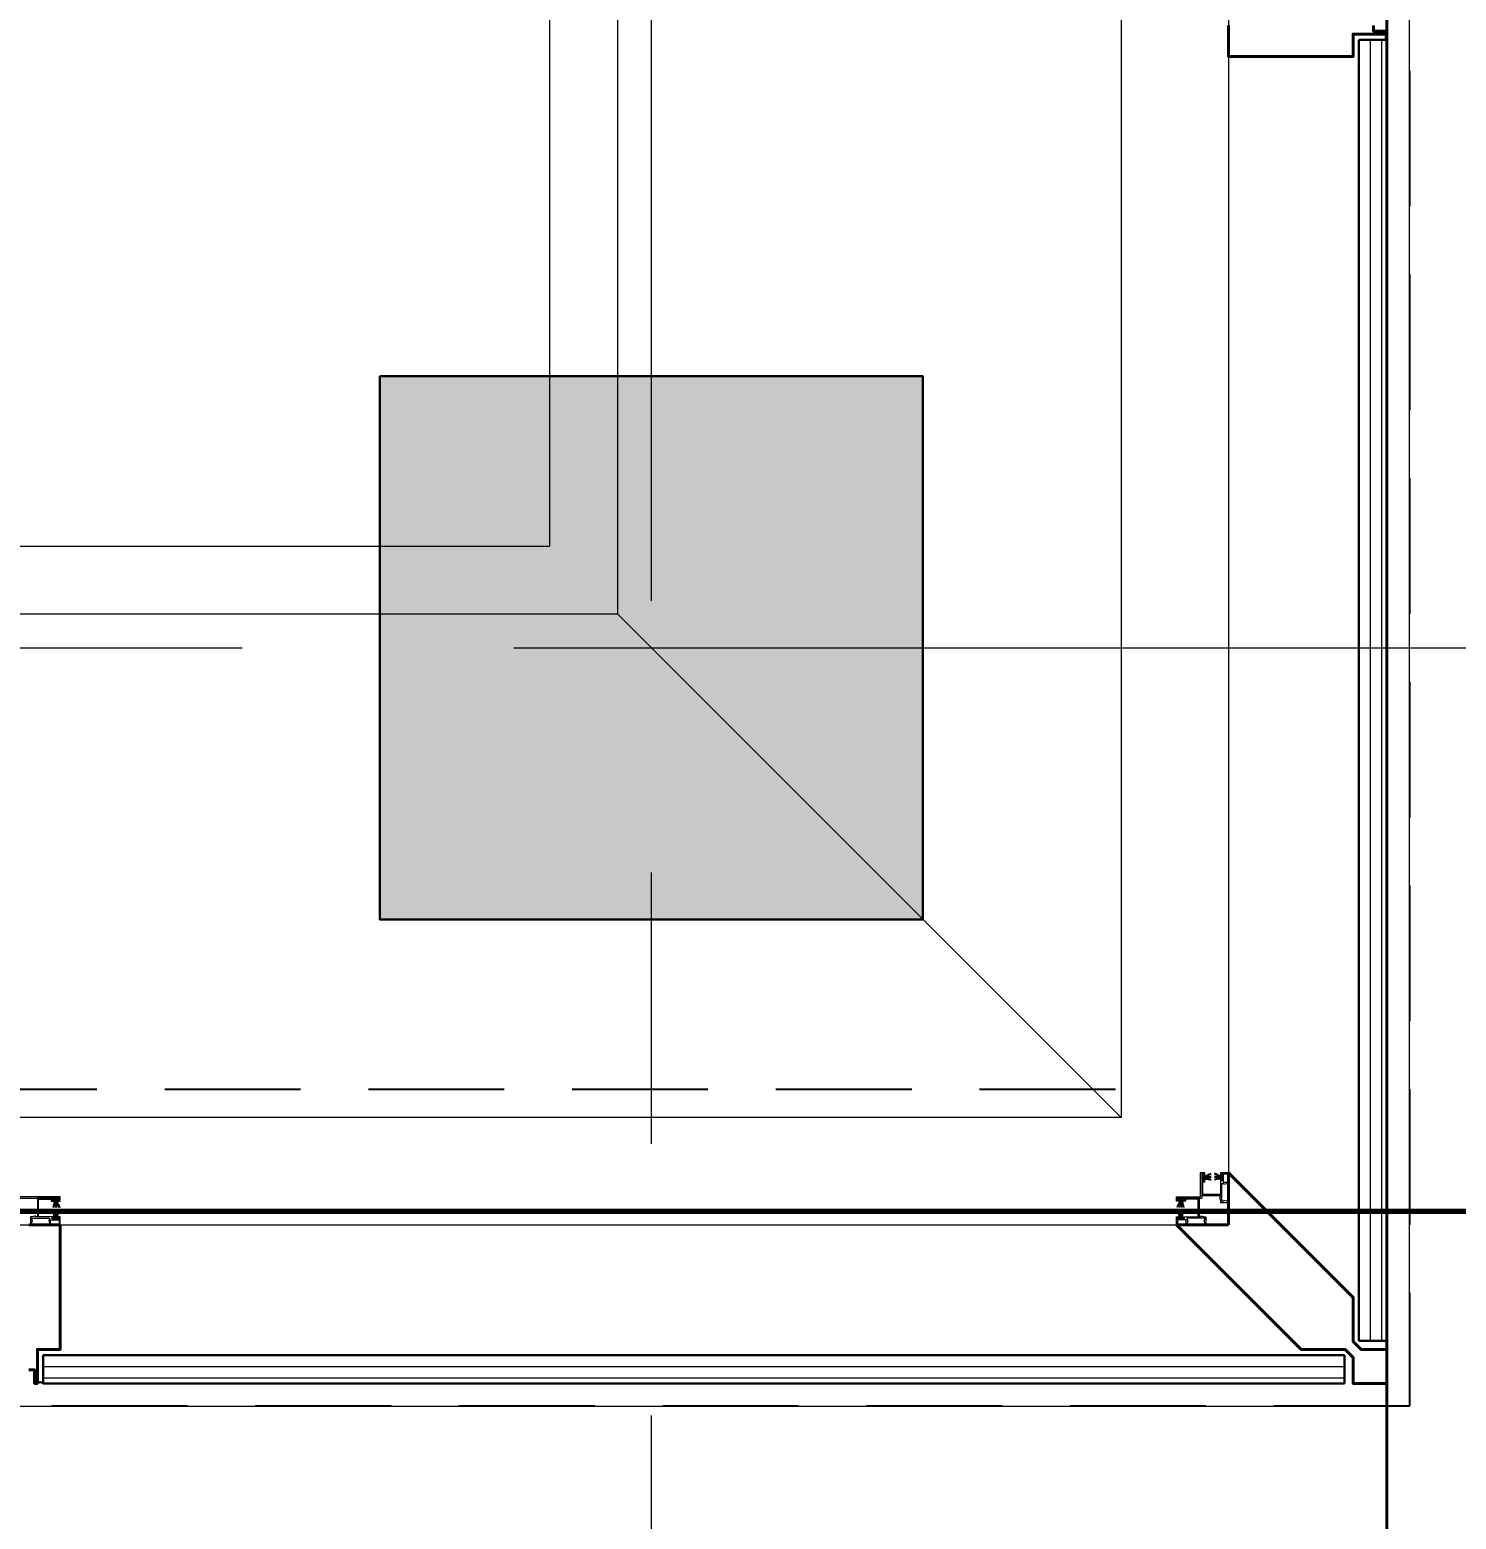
# Model space of a CAD drawing. Header units: inches. Extents: x -26575 to 27, y -11337 to 2257.
# Drawn here: x -21121 to -21058, y -23.9 to 41.9 of the extents above; entities that cross this region are included whole.
import ezdxf
from ezdxf import colors
from ezdxf.entities.mleader import LeaderData, LeaderLine
from ezdxf.math import Vec2, Vec3

# ---------------------------------------------------------------- set-up
doc = ezdxf.new("R2010")
doc.units = ezdxf.units.IN
doc.header["$LTSCALE"] = 48
doc.header["$MEASUREMENT"] = 0
for name, pattern in [('A106$0$CENTER', [2, 1.25, -0.25, 0.25, -0.25]), ('A112$0$CENTER', [2, 1.25, -0.25, 0.25, -0.25]), ('CENTER2', [1.125, 0.75, -0.125, 0.125, -0.125]), ('NB - 12th floor_plan$0$HIDDEN2', [0.1875, 0.125, -0.0625])]:
    doc.linetypes.add(name, pattern=pattern)
for name, color, linetype in [('A106$0$A-ANNO-PATT-1-12', 8, 'Continuous'), ('A106$0$A-CLNG-RAIL', 8, 'Continuous'), ('A106$0$A-FLOR-SLAB', 8, 'Continuous'), ('A106$0$A-GLAZ', 8, 'Continuous'), ('A106$0$A-GLAZ-CRNA', 8, 'Continuous'), ('A106$0$A-GRID-GRD1-12', 8, 'CENTER2'), ('A106$0$A-GRID-GRDP0-12', 8, 'Continuous'), ('A106$0$A-GRID-GRDP0-15', 8, 'Continuous'), ('A106$0$C-PROP', 8, 'Continuous'), ('A112$0$A-ANNO-PATT-1-12', 8, 'Continuous'), ('A112$0$A-CLNG-RAIL', 8, 'Continuous'), ('A112$0$A-COLS-COL1-12', 8, 'Continuous'), ('A112$0$A-FLOR-SLAB', 8, 'Continuous'), ('A112$0$A-GLAZ', 8, 'Continuous'), ('A112$0$A-GLAZ-CRNA', 8, 'Continuous'), ('A112$0$A-GRID-GRD1-12', 8, 'Continuous'), ('A112$0$A-GRID-GRDP0-12', 8, 'Continuous'), ('A112$0$A-GRID-GRDP0-15', 8, 'Continuous'), ('A112$0$C-PROP', 8, 'Continuous'), ('A612$0$A-CLNG-RAIL', 8, 'Continuous'), ('A612$0$A-CLNG-SFFT', 8, 'Continuous'), ('A612$0$A-COLS-COL1-12', 8, 'Continuous'), ('E-Anno-Note', 6, 'Continuous'), ('E-FIRE', 234, 'Continuous'), ('NB - 12th floor_plan$0$STCCOLS1', 1, 'NB - 12th floor_plan$0$HIDDEN2'), ('NB - 12th floor_plan$0$STFIN1', 1, 'NB - 12th floor_plan$0$HIDDEN2'), ('NB - 12th floor_plan$0$STSLABNOTCH', 1, 'NB - 12th floor_plan$0$HIDDEN2'), ('XREF', 7, 'Continuous')]:
    doc.layers.add(name, color=color, linetype=linetype)
doc.layers.add('E-Fire-Covr', color=240, linetype='Continuous', lineweight=70, plot=False)
doc.styles.add('MAMEP ANNO', font='arial.ttf', dxfattribs={"height": 0.078125})

# ---------------------------------------------------------------- blocks, each defined once
blk = doc.blocks.new('*U546')
at = {"layer": 'A106$0$A-CLNG-RAIL', "linetype": 'Continuous', "lineweight": 13}
for p, q in [((-0.65, 0.454), (-0.65, 0.594)), ((-0.65, 0.594), (0.348, 0.594)), ((-0.545, 0.454), (-0.65, 0.454)), ((-0.305, 0.544), (-0.605, 0.544)), ((-0.605, 0.544), (-0.605, 0.494)), ((-0.605, 0.494), (-0.545, 0.494)), ((-0.545, 0.494), (-0.545, 0.454)), ((-0.365, 0.454), (-0.365, 0.494)), ((-0.365, 0.494), (-0.305, 0.494)), ((-0.26, 0.454), (-0.365, 0.454)), ((-0.305, 0.494), (-0.305, 0.544)), ((0.298, 0.544), (-0.26, 0.544)), ((-0.26, 0.544), (-0.26, 0.454)), ((0.298, -0.232), (0.298, 0.544)), ((0.348, 0.594), (0.348, -0.232)), ((-0.65, -0.594), (-0.65, -0.232)), ((-0.65, -0.232), (-0.545, -0.232)), ((-0.605, -0.594), (-0.65, -0.594)), ((-0.545, -0.272), (-0.605, -0.272)), ((-0.605, -0.272), (-0.605, -0.322)), ((-0.605, -0.322), (-0.305, -0.322)), ((-0.231, -0.372), (-0.605, -0.372)), ((-0.605, -0.372), (-0.605, -0.594)), ((-0.545, -0.232), (-0.545, -0.272)), ((-0.365, -0.272), (-0.365, -0.232)), ((-0.365, -0.232), (0.298, -0.232)), ((-0.305, -0.272), (-0.365, -0.272)), ((-0.305, -0.322), (-0.305, -0.272)), ((-0.231, -0.594), (-0.231, -0.372)), ((-0.186, -0.594), (-0.231, -0.594)), ((0.6, -0.292), (-0.186, -0.292)), ((-0.186, -0.292), (-0.186, -0.386)), ((-0.186, -0.386), (-0.151, -0.386)), ((-0.151, -0.386), (-0.186, -0.511)), ((-0.186, -0.511), (-0.186, -0.594)), ((0.348, -0.232), (0.442, -0.232)), ((0.442, -0.232), (0.442, -0.197)), ((0.442, -0.197), (0.567, -0.232)), ((0.6, -0.511), (0.565, -0.386)), ((0.565, -0.386), (0.6, -0.386)), ((0.567, -0.232), (0.65, -0.232)), ((0.6, -0.386), (0.6, -0.292)), ((0.6, -0.594), (0.6, -0.511)), ((0.65, -0.594), (0.6, -0.594)), ((0.65, -0.232), (0.65, -0.594))]:
    blk.add_line(p, q, dxfattribs=at)
at = {"layer": 'A106$0$A-CLNG-RAIL', "lineweight": 13, "flags": 128}
for points in [[(-0.55, 0.511), (-0.362, 0.511)], [(-0.395, 0.499), (-0.383, 0.445), (-0.377, 0.372), (-0.331, 0.181)], [(-0.395, -0.287), (-0.383, -0.232), (-0.377, -0.16), (-0.331, 0.032)], [(-0.55, -0.299), (-0.362, -0.299)]]:
    blk.add_lwpolyline(points, dxfattribs=at)
at = {"layer": 'A106$0$A-CLNG-RAIL', "lineweight": 13}
for points in [[(-0.528, 0.505), (-0.516, 0.457), (-0.534, 0.408), (-0.57, 0.336), (-0.586, 0.312), (-0.641, 0.181)], [(-0.528, -0.293), (-0.516, -0.244), (-0.534, -0.196), (-0.57, -0.123), (-0.586, -0.099), (-0.641, 0.032)], [(-0.498, 0.505), (-0.498, 0.469), (-0.498, 0.414), (-0.528, 0.342), (-0.543, 0.312), (-0.588, 0.181)], [(-0.498, -0.293), (-0.498, -0.257), (-0.498, -0.202), (-0.528, -0.129), (-0.543, -0.099), (-0.588, 0.032)], [(-0.47, 0.511), (-0.468, 0.493), (-0.461, 0.451), (-0.474, 0.36), (-0.491, 0.312), (-0.513, 0.181)], [(-0.47, -0.299), (-0.468, -0.281), (-0.461, -0.238), (-0.474, -0.148), (-0.491, -0.099), (-0.513, 0.032)], [(-0.449, 0.511), (-0.437, 0.402), (-0.449, 0.336), (-0.444, 0.312), (-0.443, 0.181)], [(-0.449, -0.299), (-0.437, -0.19), (-0.449, -0.123), (-0.444, -0.099), (-0.443, 0.032)], [(-0.413, 0.499), (-0.413, 0.445), (-0.413, 0.384), (-0.401, 0.336), (-0.397, 0.312), (-0.373, 0.181)], [(-0.413, -0.287), (-0.413, -0.232), (-0.413, -0.172), (-0.401, -0.123), (-0.397, -0.099), (-0.373, 0.032)]]:
    blk.add_open_spline(points, degree=3, dxfattribs=at)
blk = doc.blocks.new('*U565')
at = {"layer": 'A106$0$A-CLNG-RAIL', "linetype": 'Continuous', "lineweight": 13}
for p, q in [((-0.454, 0.65), (-0.594, 0.65)), ((-0.594, 0.65), (-0.594, -0.348)), ((-0.544, 0.305), (-0.544, 0.605)), ((-0.544, 0.605), (-0.494, 0.605)), ((-0.494, 0.305), (-0.544, 0.305)), ((-0.544, -0.298), (-0.544, 0.26)), ((-0.544, 0.26), (-0.454, 0.26)), ((-0.494, 0.605), (-0.494, 0.545)), ((-0.494, 0.545), (-0.454, 0.545)), ((-0.454, 0.365), (-0.494, 0.365)), ((-0.494, 0.365), (-0.494, 0.305)), ((-0.454, 0.545), (-0.454, 0.65)), ((-0.454, 0.26), (-0.454, 0.365)), ((0.594, 0.65), (0.232, 0.65)), ((0.232, 0.65), (0.232, 0.545)), ((0.232, 0.545), (0.272, 0.545)), ((0.272, 0.365), (0.232, 0.365)), ((0.232, 0.365), (0.232, -0.298)), ((0.272, 0.545), (0.272, 0.605)), ((0.272, 0.605), (0.322, 0.605)), ((0.272, 0.305), (0.272, 0.365)), ((0.322, 0.305), (0.272, 0.305)), ((0.292, -0.6), (0.292, 0.186)), ((0.292, 0.186), (0.386, 0.186)), ((0.322, 0.605), (0.322, 0.305)), ((0.372, 0.231), (0.372, 0.605)), ((0.372, 0.605), (0.594, 0.605)), ((0.594, 0.231), (0.372, 0.231)), ((0.386, 0.186), (0.386, 0.151)), ((0.386, 0.151), (0.511, 0.186)), ((0.511, 0.186), (0.594, 0.186)), ((0.594, 0.605), (0.594, 0.65)), ((0.594, 0.186), (0.594, 0.231)), ((-0.594, -0.348), (0.232, -0.348)), ((0.232, -0.298), (-0.544, -0.298)), ((0.232, -0.442), (0.197, -0.442)), ((0.197, -0.442), (0.232, -0.567)), ((0.232, -0.348), (0.232, -0.442)), ((0.232, -0.567), (0.232, -0.65)), ((0.232, -0.65), (0.594, -0.65)), ((0.386, -0.6), (0.292, -0.6)), ((0.511, -0.6), (0.386, -0.565)), ((0.386, -0.565), (0.386, -0.6)), ((0.594, -0.6), (0.511, -0.6)), ((0.594, -0.65), (0.594, -0.6))]:
    blk.add_line(p, q, dxfattribs=at)
at = {"layer": 'A106$0$A-CLNG-RAIL', "lineweight": 13, "flags": 128}
for points in [[(-0.511, 0.55), (-0.511, 0.362)], [(-0.499, 0.395), (-0.445, 0.383), (-0.372, 0.377), (-0.181, 0.331)], [(0.287, 0.395), (0.232, 0.383), (0.16, 0.377), (-0.032, 0.331)], [(0.299, 0.55), (0.299, 0.362)]]:
    blk.add_lwpolyline(points, dxfattribs=at)
at = {"layer": 'A106$0$A-CLNG-RAIL', "lineweight": 13}
for points in [[(-0.511, 0.47), (-0.493, 0.468), (-0.451, 0.461), (-0.36, 0.474), (-0.312, 0.491), (-0.181, 0.513)], [(-0.511, 0.449), (-0.402, 0.437), (-0.336, 0.449), (-0.312, 0.444), (-0.181, 0.443)], [(-0.505, 0.528), (-0.457, 0.516), (-0.408, 0.534), (-0.336, 0.57), (-0.312, 0.586), (-0.181, 0.641)], [(-0.505, 0.498), (-0.469, 0.498), (-0.414, 0.498), (-0.342, 0.528), (-0.312, 0.543), (-0.181, 0.588)], [(-0.499, 0.413), (-0.445, 0.413), (-0.384, 0.413), (-0.336, 0.401), (-0.312, 0.397), (-0.181, 0.373)], [(0.293, 0.528), (0.244, 0.516), (0.196, 0.534), (0.123, 0.57), (0.099, 0.586), (-0.032, 0.641)], [(0.293, 0.498), (0.257, 0.498), (0.202, 0.498), (0.129, 0.528), (0.099, 0.543), (-0.032, 0.588)], [(0.299, 0.47), (0.281, 0.468), (0.238, 0.461), (0.148, 0.474), (0.099, 0.491), (-0.032, 0.513)], [(0.299, 0.449), (0.19, 0.437), (0.123, 0.449), (0.099, 0.444), (-0.032, 0.443)], [(0.287, 0.413), (0.232, 0.413), (0.172, 0.413), (0.123, 0.401), (0.099, 0.397), (-0.032, 0.373)]]:
    blk.add_open_spline(points, degree=3, dxfattribs=at)
blk = doc.blocks.new('*U545')
at = {"layer": 'A106$0$A-CLNG-RAIL', "linetype": 'Continuous', "lineweight": 13}
for p, q in [((0.65, 0.594), (-0.348, 0.594)), ((-0.348, 0.594), (-0.348, -0.232)), ((-0.298, -0.232), (-0.298, 0.544)), ((-0.298, 0.544), (0.26, 0.544)), ((0.26, 0.544), (0.26, 0.454)), ((0.26, 0.454), (0.365, 0.454)), ((0.305, 0.494), (0.305, 0.544)), ((0.305, 0.544), (0.605, 0.544)), ((0.365, 0.494), (0.305, 0.494)), ((0.365, 0.454), (0.365, 0.494)), ((0.605, 0.494), (0.545, 0.494)), ((0.545, 0.494), (0.545, 0.454)), ((0.545, 0.454), (0.65, 0.454)), ((0.605, 0.544), (0.605, 0.494)), ((0.65, 0.454), (0.65, 0.594)), ((-0.567, -0.232), (-0.65, -0.232)), ((-0.65, -0.232), (-0.65, -0.594)), ((-0.65, -0.594), (-0.6, -0.594)), ((-0.6, -0.386), (-0.6, -0.292)), ((-0.6, -0.292), (0.186, -0.292)), ((-0.6, -0.511), (-0.565, -0.386)), ((-0.565, -0.386), (-0.6, -0.386)), ((-0.6, -0.594), (-0.6, -0.511)), ((-0.442, -0.197), (-0.567, -0.232)), ((-0.442, -0.232), (-0.442, -0.197)), ((-0.348, -0.232), (-0.442, -0.232)), ((0.365, -0.232), (-0.298, -0.232)), ((0.186, -0.386), (0.151, -0.386)), ((0.151, -0.386), (0.186, -0.511)), ((0.186, -0.292), (0.186, -0.386)), ((0.186, -0.511), (0.186, -0.594)), ((0.186, -0.594), (0.231, -0.594)), ((0.231, -0.594), (0.231, -0.372)), ((0.231, -0.372), (0.605, -0.372)), ((0.305, -0.322), (0.305, -0.272)), ((0.305, -0.272), (0.365, -0.272)), ((0.605, -0.322), (0.305, -0.322)), ((0.365, -0.272), (0.365, -0.232)), ((0.65, -0.232), (0.545, -0.232)), ((0.545, -0.232), (0.545, -0.272)), ((0.545, -0.272), (0.605, -0.272)), ((0.605, -0.272), (0.605, -0.322)), ((0.605, -0.372), (0.605, -0.594)), ((0.605, -0.594), (0.65, -0.594)), ((0.65, -0.594), (0.65, -0.232))]:
    blk.add_line(p, q, dxfattribs=at)
at = {"layer": 'A106$0$A-CLNG-RAIL', "lineweight": 13, "flags": 128}
for points in [[(0.395, 0.499), (0.383, 0.445), (0.377, 0.372), (0.331, 0.181)], [(0.395, -0.287), (0.383, -0.232), (0.377, -0.16), (0.331, 0.032)], [(0.55, 0.511), (0.362, 0.511)], [(0.55, -0.299), (0.362, -0.299)]]:
    blk.add_lwpolyline(points, dxfattribs=at)
at = {"layer": 'A106$0$A-CLNG-RAIL', "lineweight": 13}
for points in [[(0.413, 0.499), (0.413, 0.445), (0.413, 0.384), (0.401, 0.336), (0.397, 0.312), (0.373, 0.181)], [(0.413, -0.287), (0.413, -0.232), (0.413, -0.172), (0.401, -0.123), (0.397, -0.099), (0.373, 0.032)], [(0.449, 0.511), (0.437, 0.402), (0.449, 0.336), (0.444, 0.312), (0.443, 0.181)], [(0.449, -0.299), (0.437, -0.19), (0.449, -0.123), (0.444, -0.099), (0.443, 0.032)], [(0.47, 0.511), (0.468, 0.493), (0.461, 0.451), (0.474, 0.36), (0.491, 0.312), (0.513, 0.181)], [(0.47, -0.299), (0.468, -0.281), (0.461, -0.238), (0.474, -0.148), (0.491, -0.099), (0.513, 0.032)], [(0.498, 0.505), (0.498, 0.469), (0.498, 0.414), (0.528, 0.342), (0.543, 0.312), (0.588, 0.181)], [(0.498, -0.293), (0.498, -0.257), (0.498, -0.202), (0.528, -0.129), (0.543, -0.099), (0.588, 0.032)], [(0.528, 0.505), (0.516, 0.457), (0.534, 0.408), (0.57, 0.336), (0.586, 0.312), (0.641, 0.181)], [(0.528, -0.293), (0.516, -0.244), (0.534, -0.196), (0.57, -0.123), (0.586, -0.099), (0.641, 0.032)]]:
    blk.add_open_spline(points, degree=3, dxfattribs=at)
blk = doc.blocks.new('A106$0$CW20FCORNER_2')
at = {"layer": 'A106$0$A-GLAZ-CRNA', "linetype": 'Continuous', "lineweight": 0}
for p, q in [((-7, 118.626), (-7, 7)), ((-0.75, 59.375), (-0.75, 1.875)), ((-0.25, 59.375), (-0.25, 1.875))]:
    blk.add_line(p, q, dxfattribs=at)
at = {"layer": 'A106$0$A-GLAZ-CRNA', "linetype": 'Continuous', "lineweight": 30}
for p, q in [((-1.25, 59.375), (0, 59.375)), ((-1.25, 59.375), (-1.25, 1.875)), ((0, 59.375), (0, 1.875)), ((-1.25, 1.875), (0, 1.875))]:
    blk.add_line(p, q, dxfattribs=at)
at = {"layer": 'A106$0$A-GLAZ-CRNA', "linetype": 'Continuous', "lineweight": 40}
blk.add_line((-1.5, 3.798), (-7, 9.298), dxfattribs=at)
at = {"layer": 'A106$0$A-GLAZ-CRNA', "linetype": 'Continuous', "lineweight": 40, "flags": 128}
for points in [[(-0.594, 60), (-0.594, 59.75), (0, 59.75), (0, 59.625), (-1.5, 59.625), (-1.5, 58.625), (-7, 58.626), (-7, 60.001)], [(0, 0), (0, 1.5), (-1.146, 1.5), (-1.5, 1.854), (-1.5, 3.798), (-7, 9.298), (-7, 7)]]:
    blk.add_lwpolyline(points, dxfattribs=at)
at = {"layer": 'A106$0$A-GLAZ-CRNA', "linetype": 'Continuous', "lineweight": 30}
blk.add_arc((0.125, 59.5), 0.177, 135, 225, dxfattribs=at)
blk = doc.blocks.new('A106$0$CW20FCORNER_3')
at = {"layer": 'A106$0$A-GLAZ-CRNA', "linetype": 'Continuous', "lineweight": 0}
for p, q in [((-118.626, 7), (-7, 7)), ((-59.375, 0.75), (-1.875, 0.75)), ((-59.375, 0.25), (-1.875, 0.25))]:
    blk.add_line(p, q, dxfattribs=at)
at = {"layer": 'A106$0$A-GLAZ-CRNA', "linetype": 'Continuous', "lineweight": 40}
blk.add_line((-3.798, 1.5), (-9.298, 7), dxfattribs=at)
at = {"layer": 'A106$0$A-GLAZ-CRNA', "linetype": 'Continuous', "lineweight": 30}
for p, q in [((-59.375, 1.25), (-59.375, 0)), ((-59.375, 1.25), (-1.875, 1.25)), ((-1.875, 1.25), (-1.875, 0)), ((-59.375, 0), (-1.875, 0))]:
    blk.add_line(p, q, dxfattribs=at)
at = {"layer": 'A106$0$A-GLAZ-CRNA', "linetype": 'Continuous', "lineweight": 40, "flags": 128}
for points in [[(-60, 0.594), (-59.75, 0.594), (-59.75, 0), (-59.625, 0), (-59.625, 1.5), (-58.625, 1.5), (-58.626, 7), (-60.001, 7)], [(0, 0), (-1.5, 0), (-1.5, 1.146), (-1.854, 1.5), (-3.798, 1.5), (-9.298, 7), (-7, 7)]]:
    blk.add_lwpolyline(points, dxfattribs=at)
at = {"layer": 'A106$0$A-GLAZ-CRNA', "linetype": 'Continuous', "lineweight": 30, "extrusion": (0, 0, -1)}
blk.add_arc((59.5, -0.125), 0.177, 45, 135, dxfattribs=at)
blk = doc.blocks.new('A106')
at = {"layer": 'A106$0$A-ANNO-PATT-1-12', "lineweight": 30}
blk.add_solid([(-21081.524, 2.595), (-21081.524, 26.595), (-21105.524, 2.595), (-21105.524, 26.595)], dxfattribs=at)
at = {"layer": 'A106$0$A-CLNG-RAIL', "lineweight": 13}
for p, q in [((-21069.274, -8.606), (-21069.274, -9.654)), ((-21069.212, -8.606), (-21069.274, -8.606)), ((-21069.212, -8.606), (-21069.212, -9.717)), ((-21070.322, -9.717), (-21070.322, -9.654)), ((-21070.322, -9.654), (-21069.274, -9.654)), ((-21070.322, -9.717), (-21069.212, -9.717))]:
    blk.add_line(p, q, dxfattribs=at)
blk.add_3dface([(-21122.399, -9.717), (-21119.649, -9.717), (-21119.649, -9.667), (-21122.399, -9.667)], dxfattribs=at)
at = {"layer": 'A106$0$A-FLOR-SLAB', "lineweight": 0, "flags": 128}
blk.add_lwpolyline([(-23869.273, 1530.347), (-21072.774, 1530.345), (-21072.774, -6.154), (-22489.274, -6.154), (-22489.274, 53.845), (-22872.774, 53.845), (-22872.774, -6.154), (-24409.272, -6.154)], dxfattribs=at)
at = {"layer": 'A106$0$A-GLAZ', "lineweight": 0}
for p, q in [((-21060.024, -18.905), (-21060.024, 1543.095)), ((-22352.023, -18.905), (-21060.024, -18.905))]:
    blk.add_line(p, q, dxfattribs=at)
at = {"layer": 'A106$0$A-GRID-GRD1-12', "linetype": 'A106$0$CENTER', "lineweight": 0}
blk.add_line((-24363.599, 14.595), (-20442.354, 14.595), dxfattribs=at)
at = {"layer": 'A106$0$A-GRID-GRDP0-12', "linetype": 'A106$0$CENTER', "lineweight": 0}
blk.add_line((-21093.524, -79.326), (-21093.524, 1922.986), dxfattribs=at)
at = {"layer": 'A106$0$A-GRID-GRDP0-15', "linetype": 'A106$0$CENTER', "lineweight": 0}
blk.add_line((-21061.024, -3071.902), (-21061.024, 2112.444), dxfattribs=at)
at = {"layer": 'A106$0$C-PROP', "lineweight": 40, "flags": 128}
for points in [[(-25004.544, -676.904), (-24022.024, 1542.095), (-21061.024, 1542.095), (-21061.024, -676.904)], [(-24808.14, -233.331), (-24022.024, 1542.095), (-21061.024, 1542.095), (-21061.024, -229.322)]]:
    blk.add_lwpolyline(points, dxfattribs=at)
at = {"layer": 'A106$0$A-CLNG-RAIL', "lineweight": 13}
for name, p in [('*U565', (-21068.618, -9.256)), ('*U545', (-21120.299, -10.31)), ('*U546', (-21069.672, -10.31))]:
    blk.add_blockref(name, p, dxfattribs=at)
at = {"layer": 'A106$0$A-GLAZ-CRNA', "lineweight": 30}
for name in ['A106$0$CW20FCORNER_2', 'A106$0$CW20FCORNER_3']:
    blk.add_blockref(name, (-21061.024, -17.904), dxfattribs=at)
blk = doc.blocks.new('A112')
at = {"layer": 'A112$0$A-ANNO-PATT-1-12', "lineweight": 30}
blk.add_solid([(-21081.524, 2.595), (-21081.524, 26.595), (-21105.524, 2.595), (-21105.524, 26.595)], dxfattribs=at)
at = {"layer": 'A112$0$A-CLNG-RAIL', "lineweight": 13}
for p, q in [((-21069.274, -8.606), (-21069.274, -9.654)), ((-21069.212, -8.606), (-21069.274, -8.606)), ((-21069.212, -8.606), (-21069.212, -9.717)), ((-21069.072, -8.606), (-21069.212, -8.606)), ((-21069.212, -8.606), (-21069.212, -9.604)), ((-21069.162, -8.951), (-21069.162, -8.651)), ((-21069.162, -8.651), (-21069.112, -8.651)), ((-21069.112, -8.951), (-21069.162, -8.951)), ((-21069.162, -9.554), (-21069.162, -8.996)), ((-21069.162, -8.996), (-21069.072, -8.996)), ((-21069.112, -8.651), (-21069.112, -8.711)), ((-21069.112, -8.711), (-21069.072, -8.711)), ((-21069.072, -8.891), (-21069.112, -8.891)), ((-21069.112, -8.891), (-21069.112, -8.951)), ((-21069.072, -8.711), (-21069.072, -8.606)), ((-21069.072, -8.996), (-21069.072, -8.891)), ((-21068.024, -8.606), (-21068.386, -8.606)), ((-21068.386, -8.606), (-21068.386, -8.711)), ((-21068.386, -8.711), (-21068.346, -8.711)), ((-21068.346, -8.891), (-21068.386, -8.891)), ((-21068.386, -8.891), (-21068.386, -9.554)), ((-21068.346, -8.711), (-21068.346, -8.651)), ((-21068.346, -8.651), (-21068.296, -8.651)), ((-21068.346, -8.951), (-21068.346, -8.891)), ((-21068.296, -8.951), (-21068.346, -8.951)), ((-21068.326, -9.856), (-21068.326, -9.07)), ((-21068.326, -9.07), (-21068.232, -9.07)), ((-21068.296, -8.651), (-21068.296, -8.951)), ((-21068.246, -9.025), (-21068.246, -8.651)), ((-21068.246, -8.651), (-21068.024, -8.651)), ((-21068.024, -9.025), (-21068.246, -9.025)), ((-21068.232, -9.07), (-21068.232, -9.105)), ((-21068.232, -9.105), (-21068.107, -9.07)), ((-21068.107, -9.07), (-21068.024, -9.07)), ((-21068.024, -8.651), (-21068.024, -8.606)), ((-21068.024, -9.07), (-21068.024, -9.025)), ((-21119.649, -9.717), (-21120.647, -9.717)), ((-21120.647, -9.717), (-21120.647, -10.543)), ((-21120.597, -10.543), (-21120.597, -9.767)), ((-21120.597, -9.767), (-21120.039, -9.767)), ((-21120.039, -9.767), (-21120.039, -9.857)), ((-21120.039, -9.857), (-21119.934, -9.857)), ((-21119.994, -9.817), (-21119.994, -9.767)), ((-21119.994, -9.767), (-21119.694, -9.767)), ((-21119.934, -9.817), (-21119.994, -9.817)), ((-21119.934, -9.857), (-21119.934, -9.817)), ((-21119.694, -9.817), (-21119.754, -9.817)), ((-21119.754, -9.817), (-21119.754, -9.857)), ((-21119.754, -9.857), (-21119.649, -9.857)), ((-21119.694, -9.767), (-21119.694, -9.817)), ((-21119.649, -9.857), (-21119.649, -9.717)), ((-21070.322, -9.717), (-21070.322, -9.654)), ((-21070.322, -9.654), (-21069.274, -9.654)), ((-21070.322, -9.717), (-21069.212, -9.717)), ((-21070.322, -9.857), (-21070.322, -9.717)), ((-21070.322, -9.717), (-21069.324, -9.717)), ((-21070.217, -9.857), (-21070.322, -9.857)), ((-21069.977, -9.767), (-21070.277, -9.767)), ((-21070.277, -9.767), (-21070.277, -9.817)), ((-21070.277, -9.817), (-21070.217, -9.817)), ((-21070.217, -9.817), (-21070.217, -9.857)), ((-21070.037, -9.857), (-21070.037, -9.817)), ((-21070.037, -9.817), (-21069.977, -9.817)), ((-21069.932, -9.857), (-21070.037, -9.857)), ((-21069.977, -9.817), (-21069.977, -9.767)), ((-21069.374, -9.767), (-21069.932, -9.767)), ((-21069.932, -9.767), (-21069.932, -9.857)), ((-21069.374, -10.543), (-21069.374, -9.767)), ((-21069.324, -9.717), (-21069.324, -10.543)), ((-21069.212, -9.604), (-21068.386, -9.604)), ((-21068.386, -9.554), (-21069.162, -9.554)), ((-21068.386, -9.698), (-21068.421, -9.698)), ((-21068.421, -9.698), (-21068.386, -9.823)), ((-21068.386, -9.604), (-21068.386, -9.698)), ((-21068.386, -9.823), (-21068.386, -9.906)), ((-21068.232, -9.856), (-21068.326, -9.856)), ((-21068.107, -9.856), (-21068.232, -9.821)), ((-21068.232, -9.821), (-21068.232, -9.856)), ((-21068.024, -9.856), (-21068.107, -9.856)), ((-21068.024, -9.906), (-21068.024, -9.856)), ((-21120.741, -10.508), (-21120.866, -10.543)), ((-21120.741, -10.543), (-21120.741, -10.508)), ((-21069.23, -10.543), (-21069.23, -10.508)), ((-21069.23, -10.508), (-21069.105, -10.543)), ((-21068.386, -9.906), (-21068.024, -9.906)), ((-21120.866, -10.543), (-21120.949, -10.543)), ((-21120.949, -10.543), (-21120.949, -10.905)), ((-21120.949, -10.905), (-21120.899, -10.905)), ((-21120.899, -10.697), (-21120.899, -10.603)), ((-21120.899, -10.603), (-21120.113, -10.603)), ((-21120.899, -10.822), (-21120.864, -10.697)), ((-21120.864, -10.697), (-21120.899, -10.697)), ((-21120.899, -10.905), (-21120.899, -10.822)), ((-21120.647, -10.543), (-21120.741, -10.543)), ((-21119.934, -10.543), (-21120.597, -10.543)), ((-21120.113, -10.697), (-21120.148, -10.697)), ((-21120.148, -10.697), (-21120.113, -10.822)), ((-21120.113, -10.603), (-21120.113, -10.697)), ((-21120.113, -10.822), (-21120.113, -10.905)), ((-21120.113, -10.905), (-21120.068, -10.905)), ((-21120.068, -10.905), (-21120.068, -10.683)), ((-21120.068, -10.683), (-21119.694, -10.683)), ((-21119.994, -10.633), (-21119.994, -10.583)), ((-21119.994, -10.583), (-21119.934, -10.583)), ((-21119.694, -10.633), (-21119.994, -10.633)), ((-21119.934, -10.583), (-21119.934, -10.543)), ((-21119.649, -10.543), (-21119.754, -10.543)), ((-21119.754, -10.543), (-21119.754, -10.583)), ((-21119.754, -10.583), (-21119.694, -10.583)), ((-21119.694, -10.583), (-21119.694, -10.633)), ((-21119.694, -10.683), (-21119.694, -10.905)), ((-21119.694, -10.905), (-21119.649, -10.905)), ((-21119.649, -10.905), (-21119.649, -10.543)), ((-21070.322, -10.905), (-21070.322, -10.543)), ((-21070.322, -10.543), (-21070.217, -10.543)), ((-21070.277, -10.905), (-21070.322, -10.905)), ((-21070.217, -10.583), (-21070.277, -10.583)), ((-21070.277, -10.583), (-21070.277, -10.633)), ((-21070.277, -10.633), (-21069.977, -10.633)), ((-21069.903, -10.683), (-21070.277, -10.683)), ((-21070.277, -10.683), (-21070.277, -10.905)), ((-21070.217, -10.543), (-21070.217, -10.583)), ((-21070.037, -10.583), (-21070.037, -10.543)), ((-21070.037, -10.543), (-21069.374, -10.543)), ((-21069.977, -10.583), (-21070.037, -10.583)), ((-21069.977, -10.633), (-21069.977, -10.583)), ((-21069.903, -10.905), (-21069.903, -10.683)), ((-21069.858, -10.905), (-21069.903, -10.905)), ((-21069.072, -10.603), (-21069.858, -10.603)), ((-21069.858, -10.603), (-21069.858, -10.697)), ((-21069.858, -10.697), (-21069.823, -10.697)), ((-21069.823, -10.697), (-21069.858, -10.822)), ((-21069.858, -10.822), (-21069.858, -10.905)), ((-21069.324, -10.543), (-21069.23, -10.543)), ((-21069.072, -10.822), (-21069.107, -10.697)), ((-21069.107, -10.697), (-21069.072, -10.697)), ((-21069.105, -10.543), (-21069.022, -10.543)), ((-21069.072, -10.697), (-21069.072, -10.603)), ((-21069.072, -10.905), (-21069.072, -10.822)), ((-21069.022, -10.905), (-21069.072, -10.905)), ((-21069.022, -10.543), (-21069.022, -10.905))]:
    blk.add_line(p, q, dxfattribs=at)
at = {"layer": 'A112$0$A-CLNG-RAIL', "lineweight": 13, "flags": 128}
for points in [[(-21069.129, -8.707), (-21069.129, -8.894)], [(-21069.117, -8.862), (-21069.063, -8.874), (-21068.99, -8.88), (-21068.799, -8.926)], [(-21068.331, -8.862), (-21068.386, -8.874), (-21068.458, -8.88), (-21068.65, -8.926)], [(-21068.319, -8.707), (-21068.319, -8.894)], [(-21119.904, -9.811), (-21119.916, -9.866), (-21119.922, -9.938), (-21119.968, -10.13)], [(-21119.749, -9.799), (-21119.937, -9.799)], [(-21070.222, -9.799), (-21070.034, -9.799)], [(-21070.067, -9.811), (-21070.055, -9.866), (-21070.049, -9.938), (-21070.003, -10.13)], [(-21119.904, -10.597), (-21119.916, -10.543), (-21119.922, -10.47), (-21119.968, -10.279)], [(-21070.067, -10.597), (-21070.055, -10.543), (-21070.049, -10.47), (-21070.003, -10.279)], [(-21119.749, -10.609), (-21119.937, -10.609)], [(-21070.222, -10.609), (-21070.034, -10.609)]]:
    blk.add_lwpolyline(points, dxfattribs=at)
at = {"layer": 'A112$0$A-CLNG-RAIL', "lineweight": 13}
for points in [[(-21069.129, -8.786), (-21069.111, -8.789), (-21069.069, -8.795), (-21068.978, -8.783), (-21068.93, -8.765), (-21068.799, -8.743)], [(-21069.129, -8.807), (-21069.02, -8.819), (-21068.954, -8.807), (-21068.93, -8.813), (-21068.799, -8.813)], [(-21069.123, -8.728), (-21069.075, -8.741), (-21069.026, -8.722), (-21068.954, -8.686), (-21068.93, -8.671), (-21068.799, -8.616)], [(-21069.123, -8.759), (-21069.087, -8.759), (-21069.033, -8.759), (-21068.96, -8.728), (-21068.93, -8.713), (-21068.799, -8.669)], [(-21069.117, -8.843), (-21069.063, -8.843), (-21069.002, -8.843), (-21068.954, -8.856), (-21068.93, -8.859), (-21068.799, -8.883)], [(-21068.325, -8.728), (-21068.374, -8.741), (-21068.422, -8.722), (-21068.495, -8.686), (-21068.519, -8.671), (-21068.65, -8.616)], [(-21068.325, -8.759), (-21068.362, -8.759), (-21068.416, -8.759), (-21068.489, -8.728), (-21068.519, -8.713), (-21068.65, -8.669)], [(-21068.319, -8.786), (-21068.337, -8.789), (-21068.38, -8.795), (-21068.471, -8.783), (-21068.519, -8.765), (-21068.65, -8.743)], [(-21068.319, -8.807), (-21068.428, -8.819), (-21068.495, -8.807), (-21068.519, -8.813), (-21068.65, -8.813)], [(-21068.331, -8.843), (-21068.386, -8.843), (-21068.446, -8.843), (-21068.495, -8.856), (-21068.519, -8.859), (-21068.65, -8.883)], [(-21119.886, -9.811), (-21119.886, -9.866), (-21119.886, -9.926), (-21119.898, -9.975), (-21119.902, -9.999), (-21119.926, -10.13)], [(-21119.85, -9.799), (-21119.862, -9.908), (-21119.85, -9.975), (-21119.855, -9.999), (-21119.856, -10.13)], [(-21119.829, -9.799), (-21119.831, -9.817), (-21119.838, -9.86), (-21119.825, -9.95), (-21119.808, -9.999), (-21119.786, -10.13)], [(-21119.801, -9.805), (-21119.801, -9.841), (-21119.801, -9.896), (-21119.771, -9.969), (-21119.756, -9.999), (-21119.711, -10.13)], [(-21119.771, -9.805), (-21119.783, -9.854), (-21119.765, -9.902), (-21119.728, -9.975), (-21119.713, -9.999), (-21119.658, -10.13)], [(-21070.2, -9.805), (-21070.188, -9.854), (-21070.206, -9.902), (-21070.242, -9.975), (-21070.258, -9.999), (-21070.313, -10.13)], [(-21070.17, -9.805), (-21070.17, -9.841), (-21070.17, -9.896), (-21070.2, -9.969), (-21070.215, -9.999), (-21070.26, -10.13)], [(-21070.142, -9.799), (-21070.139, -9.817), (-21070.133, -9.86), (-21070.146, -9.95), (-21070.163, -9.999), (-21070.185, -10.13)], [(-21070.121, -9.799), (-21070.109, -9.908), (-21070.121, -9.975), (-21070.116, -9.999), (-21070.115, -10.13)], [(-21070.085, -9.811), (-21070.085, -9.866), (-21070.085, -9.926), (-21070.073, -9.975), (-21070.069, -9.999), (-21070.045, -10.13)], [(-21119.886, -10.597), (-21119.886, -10.543), (-21119.886, -10.482), (-21119.898, -10.434), (-21119.902, -10.409), (-21119.926, -10.279)], [(-21119.85, -10.609), (-21119.862, -10.5), (-21119.85, -10.434), (-21119.855, -10.409), (-21119.856, -10.279)], [(-21119.829, -10.609), (-21119.831, -10.591), (-21119.838, -10.549), (-21119.825, -10.458), (-21119.808, -10.409), (-21119.786, -10.279)], [(-21119.801, -10.603), (-21119.801, -10.567), (-21119.801, -10.512), (-21119.771, -10.44), (-21119.756, -10.409), (-21119.711, -10.279)], [(-21119.771, -10.603), (-21119.783, -10.555), (-21119.765, -10.506), (-21119.728, -10.434), (-21119.713, -10.409), (-21119.658, -10.279)], [(-21070.2, -10.603), (-21070.188, -10.555), (-21070.206, -10.506), (-21070.242, -10.434), (-21070.258, -10.409), (-21070.313, -10.279)], [(-21070.17, -10.603), (-21070.17, -10.567), (-21070.17, -10.512), (-21070.2, -10.44), (-21070.215, -10.409), (-21070.26, -10.279)], [(-21070.142, -10.609), (-21070.139, -10.591), (-21070.133, -10.549), (-21070.146, -10.458), (-21070.163, -10.409), (-21070.185, -10.279)], [(-21070.121, -10.609), (-21070.109, -10.5), (-21070.121, -10.434), (-21070.116, -10.409), (-21070.115, -10.279)], [(-21070.085, -10.597), (-21070.085, -10.543), (-21070.085, -10.482), (-21070.073, -10.434), (-21070.069, -10.409), (-21070.045, -10.279)]]:
    blk.add_open_spline(points, degree=3, dxfattribs=at)
blk.add_3dface([(-21122.399, -9.717), (-21119.649, -9.717), (-21119.649, -9.667), (-21122.399, -9.667)], dxfattribs=at)
at = {"layer": 'A112$0$A-COLS-COL1-12', "lineweight": 30}
blk.add_3dface([(-21105.524, 26.595), (-21081.524, 26.595), (-21081.524, 2.595), (-21105.524, 2.595)], dxfattribs=at)
at = {"layer": 'A112$0$A-FLOR-SLAB', "lineweight": 0, "flags": 128}
blk.add_lwpolyline([(-23869.273, 1530.347), (-21072.774, 1530.345), (-21072.774, -6.154), (-22489.274, -6.154), (-22489.274, 53.845), (-22872.774, 53.845), (-22872.774, -6.154), (-24409.272, -6.154)], dxfattribs=at)
at = {"layer": 'A112$0$A-GLAZ', "lineweight": 0}
for p, q in [((-21060.024, -18.905), (-21060.024, 1543.095)), ((-22352.023, -18.905), (-21060.024, -18.905))]:
    blk.add_line(p, q, dxfattribs=at)
at = {"layer": 'A112$0$A-GLAZ-CRNA', "lineweight": 0}
for p, q in [((-21068.024, 100.721), (-21068.024, -10.904)), ((-21061.774, 41.471), (-21061.774, -16.029)), ((-21061.274, 41.471), (-21061.274, -16.029)), ((-21179.65, -10.904), (-21068.024, -10.904)), ((-21120.399, -17.154), (-21062.899, -17.154)), ((-21120.399, -17.654), (-21062.899, -17.654))]:
    blk.add_line(p, q, dxfattribs=at)
at = {"layer": 'A112$0$A-GLAZ-CRNA', "lineweight": 30}
for p, q in [((-21062.274, 41.471), (-21061.024, 41.471)), ((-21062.274, 41.471), (-21062.274, -16.029)), ((-21061.024, 41.471), (-21061.024, -16.029)), ((-21062.274, -16.029), (-21061.024, -16.029)), ((-21120.399, -16.654), (-21120.399, -17.904)), ((-21120.399, -16.654), (-21062.899, -16.654)), ((-21062.899, -16.654), (-21062.899, -17.904)), ((-21120.399, -17.904), (-21062.899, -17.904))]:
    blk.add_line(p, q, dxfattribs=at)
at = {"layer": 'A112$0$A-GLAZ-CRNA', "lineweight": 40}
for p, q in [((-21062.524, -14.106), (-21068.024, -8.606)), ((-21064.822, -16.404), (-21070.322, -10.904))]:
    blk.add_line(p, q, dxfattribs=at)
at = {"layer": 'A112$0$A-GLAZ-CRNA', "lineweight": 40, "flags": 128}
for points in [[(-21061.618, 42.096), (-21061.618, 41.846), (-21061.024, 41.846), (-21061.024, 41.721), (-21062.524, 41.721), (-21062.524, 40.721), (-21068.024, 40.721), (-21068.024, 42.096)], [(-21061.024, -17.904), (-21061.024, -16.404), (-21062.17, -16.404), (-21062.524, -16.051), (-21062.524, -14.106), (-21068.024, -8.606), (-21068.024, -10.904)], [(-21121.024, -17.311), (-21120.774, -17.311), (-21120.774, -17.904), (-21120.649, -17.904), (-21120.649, -16.404), (-21119.649, -16.404), (-21119.65, -10.904), (-21121.025, -10.904)], [(-21061.024, -17.904), (-21062.524, -17.904), (-21062.524, -16.758), (-21062.877, -16.404), (-21064.822, -16.404), (-21070.322, -10.904), (-21068.024, -10.904)]]:
    blk.add_lwpolyline(points, dxfattribs=at)
at = {"layer": 'A112$0$A-GLAZ-CRNA', "lineweight": 30}
blk.add_arc((-21060.899, 41.596), 0.177, 135, 225, dxfattribs=at)
at = {"layer": 'A112$0$A-GLAZ-CRNA', "lineweight": 30, "extrusion": (0, 0, -1)}
blk.add_arc((21120.524, -18.029), 0.177, 45, 135, dxfattribs=at)
at = {"layer": 'A112$0$A-GRID-GRD1-12', "linetype": 'A112$0$CENTER', "lineweight": 0}
blk.add_line((-24363.599, 14.595), (-20442.354, 14.595), dxfattribs=at)
at = {"layer": 'A112$0$A-GRID-GRDP0-12', "linetype": 'A112$0$CENTER', "lineweight": 0}
blk.add_line((-21093.524, -79.326), (-21093.524, 1922.986), dxfattribs=at)
at = {"layer": 'A112$0$A-GRID-GRDP0-15', "linetype": 'A112$0$CENTER', "lineweight": 0}
blk.add_line((-21061.024, -3071.902), (-21061.024, 2112.444), dxfattribs=at)
at = {"layer": 'A112$0$C-PROP', "lineweight": 40, "flags": 128}
blk.add_lwpolyline([(-25004.544, -676.904), (-24022.024, 1542.095), (-21061.024, 1542.095), (-21061.024, -676.904)], dxfattribs=at)
blk = doc.blocks.new('A612')
at = {"layer": 'A612$0$A-CLNG-RAIL', "lineweight": 13}
for p, q in [((-21069.274, -8.606), (-21069.274, -9.654)), ((-21069.212, -8.606), (-21069.274, -8.606)), ((-21069.212, -8.606), (-21069.212, -9.717)), ((-21069.072, -8.606), (-21069.212, -8.606)), ((-21069.212, -8.606), (-21069.212, -9.604)), ((-21069.162, -8.951), (-21069.162, -8.651)), ((-21069.162, -8.651), (-21069.112, -8.651)), ((-21069.112, -8.951), (-21069.162, -8.951)), ((-21069.162, -9.554), (-21069.162, -8.996)), ((-21069.162, -8.996), (-21069.072, -8.996)), ((-21069.112, -8.651), (-21069.112, -8.711)), ((-21069.112, -8.711), (-21069.072, -8.711)), ((-21069.072, -8.891), (-21069.112, -8.891)), ((-21069.112, -8.891), (-21069.112, -8.951)), ((-21069.072, -8.711), (-21069.072, -8.606)), ((-21069.072, -8.996), (-21069.072, -8.891)), ((-21068.024, -8.606), (-21068.386, -8.606)), ((-21068.386, -8.606), (-21068.386, -8.711)), ((-21068.386, -8.711), (-21068.346, -8.711)), ((-21068.346, -8.891), (-21068.386, -8.891)), ((-21068.386, -8.891), (-21068.386, -9.554)), ((-21068.346, -8.711), (-21068.346, -8.651)), ((-21068.346, -8.651), (-21068.296, -8.651)), ((-21068.346, -8.951), (-21068.346, -8.891)), ((-21068.296, -8.951), (-21068.346, -8.951)), ((-21068.326, -9.856), (-21068.326, -9.07)), ((-21068.326, -9.07), (-21068.232, -9.07)), ((-21068.296, -8.651), (-21068.296, -8.951)), ((-21068.246, -9.025), (-21068.246, -8.651)), ((-21068.246, -8.651), (-21068.024, -8.651)), ((-21068.024, -9.025), (-21068.246, -9.025)), ((-21068.232, -9.07), (-21068.232, -9.105)), ((-21068.232, -9.105), (-21068.107, -9.07)), ((-21068.107, -9.07), (-21068.024, -9.07)), ((-21068.024, -8.651), (-21068.024, -8.606)), ((-21068.024, -9.07), (-21068.024, -9.025)), ((-21119.649, -9.717), (-21120.647, -9.717)), ((-21120.647, -9.717), (-21120.647, -10.543)), ((-21120.597, -10.543), (-21120.597, -9.767)), ((-21120.597, -9.767), (-21120.039, -9.767)), ((-21120.039, -9.767), (-21120.039, -9.857)), ((-21120.039, -9.857), (-21119.934, -9.857)), ((-21119.994, -9.817), (-21119.994, -9.767)), ((-21119.994, -9.767), (-21119.694, -9.767)), ((-21119.934, -9.817), (-21119.994, -9.817)), ((-21119.934, -9.857), (-21119.934, -9.817)), ((-21119.694, -9.817), (-21119.754, -9.817)), ((-21119.754, -9.817), (-21119.754, -9.857)), ((-21119.754, -9.857), (-21119.649, -9.857)), ((-21119.694, -9.767), (-21119.694, -9.817)), ((-21119.649, -9.857), (-21119.649, -9.717)), ((-21070.322, -9.717), (-21070.322, -9.654)), ((-21070.322, -9.654), (-21069.274, -9.654)), ((-21070.322, -9.717), (-21069.212, -9.717)), ((-21070.322, -9.857), (-21070.322, -9.717)), ((-21070.322, -9.717), (-21069.324, -9.717)), ((-21070.217, -9.857), (-21070.322, -9.857)), ((-21069.977, -9.767), (-21070.277, -9.767)), ((-21070.277, -9.767), (-21070.277, -9.817)), ((-21070.277, -9.817), (-21070.217, -9.817)), ((-21070.217, -9.817), (-21070.217, -9.857)), ((-21070.037, -9.857), (-21070.037, -9.817)), ((-21070.037, -9.817), (-21069.977, -9.817)), ((-21069.932, -9.857), (-21070.037, -9.857)), ((-21069.977, -9.817), (-21069.977, -9.767)), ((-21069.374, -9.767), (-21069.932, -9.767)), ((-21069.932, -9.767), (-21069.932, -9.857)), ((-21069.374, -10.543), (-21069.374, -9.767)), ((-21069.324, -9.717), (-21069.324, -10.543)), ((-21069.212, -9.604), (-21068.386, -9.604)), ((-21068.386, -9.554), (-21069.162, -9.554)), ((-21068.386, -9.698), (-21068.421, -9.698)), ((-21068.421, -9.698), (-21068.386, -9.823)), ((-21068.386, -9.604), (-21068.386, -9.698)), ((-21068.386, -9.823), (-21068.386, -9.906)), ((-21068.232, -9.856), (-21068.326, -9.856)), ((-21068.107, -9.856), (-21068.232, -9.821)), ((-21068.232, -9.821), (-21068.232, -9.856)), ((-21068.024, -9.856), (-21068.107, -9.856)), ((-21068.024, -9.906), (-21068.024, -9.856)), ((-21120.741, -10.508), (-21120.866, -10.543)), ((-21120.741, -10.543), (-21120.741, -10.508)), ((-21069.23, -10.543), (-21069.23, -10.508)), ((-21069.23, -10.508), (-21069.105, -10.543)), ((-21068.386, -9.906), (-21068.024, -9.906)), ((-21120.866, -10.543), (-21120.949, -10.543)), ((-21120.949, -10.543), (-21120.949, -10.905)), ((-21120.949, -10.905), (-21120.899, -10.905)), ((-21120.899, -10.697), (-21120.899, -10.603)), ((-21120.899, -10.603), (-21120.113, -10.603)), ((-21120.899, -10.822), (-21120.864, -10.697)), ((-21120.864, -10.697), (-21120.899, -10.697)), ((-21120.899, -10.905), (-21120.899, -10.822)), ((-21120.647, -10.543), (-21120.741, -10.543)), ((-21119.934, -10.543), (-21120.597, -10.543)), ((-21120.113, -10.697), (-21120.148, -10.697)), ((-21120.148, -10.697), (-21120.113, -10.822)), ((-21120.113, -10.603), (-21120.113, -10.697)), ((-21120.113, -10.822), (-21120.113, -10.905)), ((-21120.113, -10.905), (-21120.068, -10.905)), ((-21120.068, -10.905), (-21120.068, -10.683)), ((-21120.068, -10.683), (-21119.694, -10.683)), ((-21119.994, -10.633), (-21119.994, -10.583)), ((-21119.994, -10.583), (-21119.934, -10.583)), ((-21119.694, -10.633), (-21119.994, -10.633)), ((-21119.934, -10.583), (-21119.934, -10.543)), ((-21119.649, -10.543), (-21119.754, -10.543)), ((-21119.754, -10.543), (-21119.754, -10.583)), ((-21119.754, -10.583), (-21119.694, -10.583)), ((-21119.694, -10.583), (-21119.694, -10.633)), ((-21119.694, -10.683), (-21119.694, -10.905)), ((-21119.694, -10.905), (-21119.649, -10.905)), ((-21119.649, -10.905), (-21119.649, -10.543)), ((-21070.322, -10.905), (-21070.322, -10.543)), ((-21070.322, -10.543), (-21070.217, -10.543)), ((-21070.277, -10.905), (-21070.322, -10.905)), ((-21070.217, -10.583), (-21070.277, -10.583)), ((-21070.277, -10.583), (-21070.277, -10.633)), ((-21070.277, -10.633), (-21069.977, -10.633)), ((-21069.903, -10.683), (-21070.277, -10.683)), ((-21070.277, -10.683), (-21070.277, -10.905)), ((-21070.217, -10.543), (-21070.217, -10.583)), ((-21070.037, -10.583), (-21070.037, -10.543)), ((-21070.037, -10.543), (-21069.374, -10.543)), ((-21069.977, -10.583), (-21070.037, -10.583)), ((-21069.977, -10.633), (-21069.977, -10.583)), ((-21069.903, -10.905), (-21069.903, -10.683)), ((-21069.858, -10.905), (-21069.903, -10.905)), ((-21069.072, -10.603), (-21069.858, -10.603)), ((-21069.858, -10.603), (-21069.858, -10.697)), ((-21069.858, -10.697), (-21069.823, -10.697)), ((-21069.823, -10.697), (-21069.858, -10.822)), ((-21069.858, -10.822), (-21069.858, -10.905)), ((-21069.324, -10.543), (-21069.23, -10.543)), ((-21069.072, -10.822), (-21069.107, -10.697)), ((-21069.107, -10.697), (-21069.072, -10.697)), ((-21069.105, -10.543), (-21069.022, -10.543)), ((-21069.072, -10.697), (-21069.072, -10.603)), ((-21069.072, -10.905), (-21069.072, -10.822)), ((-21069.022, -10.905), (-21069.072, -10.905)), ((-21069.022, -10.543), (-21069.022, -10.905))]:
    blk.add_line(p, q, dxfattribs=at)
at = {"layer": 'A612$0$A-CLNG-RAIL', "lineweight": 13, "flags": 128}
for points in [[(-21069.129, -8.707), (-21069.129, -8.894)], [(-21069.117, -8.862), (-21069.063, -8.874), (-21068.99, -8.88), (-21068.799, -8.926)], [(-21068.331, -8.862), (-21068.386, -8.874), (-21068.458, -8.88), (-21068.65, -8.926)], [(-21068.319, -8.707), (-21068.319, -8.894)], [(-21119.904, -9.811), (-21119.916, -9.866), (-21119.922, -9.938), (-21119.968, -10.13)], [(-21119.749, -9.799), (-21119.937, -9.799)], [(-21070.222, -9.799), (-21070.034, -9.799)], [(-21070.067, -9.811), (-21070.055, -9.866), (-21070.049, -9.938), (-21070.003, -10.13)], [(-21119.904, -10.597), (-21119.916, -10.543), (-21119.922, -10.47), (-21119.968, -10.279)], [(-21070.067, -10.597), (-21070.055, -10.543), (-21070.049, -10.47), (-21070.003, -10.279)], [(-21119.749, -10.609), (-21119.937, -10.609)], [(-21070.222, -10.609), (-21070.034, -10.609)]]:
    blk.add_lwpolyline(points, dxfattribs=at)
at = {"layer": 'A612$0$A-CLNG-RAIL', "lineweight": 13}
for points in [[(-21069.129, -8.786), (-21069.111, -8.789), (-21069.069, -8.795), (-21068.978, -8.783), (-21068.93, -8.765), (-21068.799, -8.743)], [(-21069.129, -8.807), (-21069.02, -8.819), (-21068.954, -8.807), (-21068.93, -8.813), (-21068.799, -8.813)], [(-21069.123, -8.728), (-21069.075, -8.741), (-21069.026, -8.722), (-21068.954, -8.686), (-21068.93, -8.671), (-21068.799, -8.616)], [(-21069.123, -8.759), (-21069.087, -8.759), (-21069.033, -8.759), (-21068.96, -8.728), (-21068.93, -8.713), (-21068.799, -8.669)], [(-21069.117, -8.843), (-21069.063, -8.843), (-21069.002, -8.843), (-21068.954, -8.856), (-21068.93, -8.859), (-21068.799, -8.883)], [(-21068.325, -8.728), (-21068.374, -8.741), (-21068.422, -8.722), (-21068.495, -8.686), (-21068.519, -8.671), (-21068.65, -8.616)], [(-21068.325, -8.759), (-21068.362, -8.759), (-21068.416, -8.759), (-21068.489, -8.728), (-21068.519, -8.713), (-21068.65, -8.669)], [(-21068.319, -8.786), (-21068.337, -8.789), (-21068.38, -8.795), (-21068.471, -8.783), (-21068.519, -8.765), (-21068.65, -8.743)], [(-21068.319, -8.807), (-21068.428, -8.819), (-21068.495, -8.807), (-21068.519, -8.813), (-21068.65, -8.813)], [(-21068.331, -8.843), (-21068.386, -8.843), (-21068.446, -8.843), (-21068.495, -8.856), (-21068.519, -8.859), (-21068.65, -8.883)], [(-21119.886, -9.811), (-21119.886, -9.866), (-21119.886, -9.926), (-21119.898, -9.975), (-21119.902, -9.999), (-21119.926, -10.13)], [(-21119.85, -9.799), (-21119.862, -9.908), (-21119.85, -9.975), (-21119.855, -9.999), (-21119.856, -10.13)], [(-21119.829, -9.799), (-21119.831, -9.817), (-21119.838, -9.86), (-21119.825, -9.95), (-21119.808, -9.999), (-21119.786, -10.13)], [(-21119.801, -9.805), (-21119.801, -9.841), (-21119.801, -9.896), (-21119.771, -9.969), (-21119.756, -9.999), (-21119.711, -10.13)], [(-21119.771, -9.805), (-21119.783, -9.854), (-21119.765, -9.902), (-21119.728, -9.975), (-21119.713, -9.999), (-21119.658, -10.13)], [(-21070.2, -9.805), (-21070.188, -9.854), (-21070.206, -9.902), (-21070.242, -9.975), (-21070.258, -9.999), (-21070.313, -10.13)], [(-21070.17, -9.805), (-21070.17, -9.841), (-21070.17, -9.896), (-21070.2, -9.969), (-21070.215, -9.999), (-21070.26, -10.13)], [(-21070.142, -9.799), (-21070.139, -9.817), (-21070.133, -9.86), (-21070.146, -9.95), (-21070.163, -9.999), (-21070.185, -10.13)], [(-21070.121, -9.799), (-21070.109, -9.908), (-21070.121, -9.975), (-21070.116, -9.999), (-21070.115, -10.13)], [(-21070.085, -9.811), (-21070.085, -9.866), (-21070.085, -9.926), (-21070.073, -9.975), (-21070.069, -9.999), (-21070.045, -10.13)], [(-21119.886, -10.597), (-21119.886, -10.543), (-21119.886, -10.482), (-21119.898, -10.434), (-21119.902, -10.409), (-21119.926, -10.279)], [(-21119.85, -10.609), (-21119.862, -10.5), (-21119.85, -10.434), (-21119.855, -10.409), (-21119.856, -10.279)], [(-21119.829, -10.609), (-21119.831, -10.591), (-21119.838, -10.549), (-21119.825, -10.458), (-21119.808, -10.409), (-21119.786, -10.279)], [(-21119.801, -10.603), (-21119.801, -10.567), (-21119.801, -10.512), (-21119.771, -10.44), (-21119.756, -10.409), (-21119.711, -10.279)], [(-21119.771, -10.603), (-21119.783, -10.555), (-21119.765, -10.506), (-21119.728, -10.434), (-21119.713, -10.409), (-21119.658, -10.279)], [(-21070.2, -10.603), (-21070.188, -10.555), (-21070.206, -10.506), (-21070.242, -10.434), (-21070.258, -10.409), (-21070.313, -10.279)], [(-21070.17, -10.603), (-21070.17, -10.567), (-21070.17, -10.512), (-21070.2, -10.44), (-21070.215, -10.409), (-21070.26, -10.279)], [(-21070.142, -10.609), (-21070.139, -10.591), (-21070.133, -10.549), (-21070.146, -10.458), (-21070.163, -10.409), (-21070.185, -10.279)], [(-21070.121, -10.609), (-21070.109, -10.5), (-21070.121, -10.434), (-21070.116, -10.409), (-21070.115, -10.279)], [(-21070.085, -10.597), (-21070.085, -10.543), (-21070.085, -10.482), (-21070.073, -10.434), (-21070.069, -10.409), (-21070.045, -10.279)]]:
    blk.add_open_spline(points, degree=3, dxfattribs=at)
blk.add_3dface([(-21122.399, -9.717), (-21119.649, -9.717), (-21119.649, -9.667), (-21122.399, -9.667)], dxfattribs=at)
at = {"layer": 'A612$0$A-CLNG-SFFT', "lineweight": 0}
for p, q in [((-21095.024, 1508.095, 0), (-21095.024, 16.095, 0)), ((-21098.024, 1505.095, 0), (-21098.024, 19.095, 0)), ((-22464.024, 19.095, 0), (-21098.024, 19.095, 0)), ((-22467.024, 16.095, 0), (-21095.024, 16.095, 0)), ((-21095.024, 16.095, 0), (-21072.774, -6.154, 0))]:
    blk.add_line(p, q, dxfattribs=at)
at = {"layer": 'A612$0$A-COLS-COL1-12', "lineweight": 30}
blk.add_3dface([(-21105.524, 26.595), (-21081.524, 26.595), (-21081.524, 2.595), (-21105.524, 2.595)], dxfattribs=at)
blk = doc.blocks.new('NB - 12th floor_plan')
at = {"layer": 'NB - 12th floor_plan$0$STCCOLS1'}
blk.add_lwpolyline([(-21105.524, 26.595), (-21081.524, 26.595), (-21081.524, 2.595), (-21105.524, 2.595)], close=True, dxfattribs=at)
at = {"layer": 'NB - 12th floor_plan$0$STFIN1', "elevation": 0}
blk.add_lwpolyline([(-24599.08, 241.312), (-24088.947, 1393.42), (-23923.445, 1320.139), (-23881.024, 1362.094), (-23881.024, 1543.097), (-21060.024, 1543.097), (-21060.024, -18.905), (-22502.024, -18.905)], dxfattribs=at)
at = {"layer": 'NB - 12th floor_plan$0$STSLABNOTCH', "elevation": 0}
blk.add_lwpolyline([(-21304.024, -7.404), (-21304.024, -4.904), (-21071.524, -4.905)], dxfattribs=at)
blk = doc.blocks.new('*U164')
at = {"layer": 'E-Fire-Covr'}
blk.add_lwpolyline([(10.154, 322), (318, 322), (318, -314), (-318, -314), (-318, 322), (-9.515, 322)], dxfattribs=at)

msp = doc.modelspace()

# ---------------------------------------------------------------- block references
at = {"layer": 'E-FIRE'}
msp.add_blockref('*U164', (-21296.462, 303.692), dxfattribs=at)
at = {"layer": 'XREF'}
for name in ['A106', 'A112', 'NB - 12th floor_plan', 'A612']:
    msp.add_blockref(name, (0, 0), dxfattribs=at)

# ---------------------------------------------------------------- leaders
at = {"layer": 'E-Anno-Note'}
ml = msp.add_multileader_mtext('Standard', dxfattribs=at)
ml.set_content('CEILING MOUNTED J-BOX\\PFOR MECH SHADES\\P(TYP.)', color=256, style='MAMEP ANNO')
ml.set_leader_properties(color=256, linetype='Continuous')
ml.build(insert=Vec2(0, 0))
ml.multileader.update_dxf_attribs({"has_dogleg": 0, "text_right_attachment_type": 3, "dogleg_length": 3.844, "arrow_head_size": 12, "scale": 96})
ctx = ml.context
ctx.base_point, ctx.scale, ctx.char_height, ctx.arrow_head_size, ctx.landing_gap_size, ctx.plane_origin = Vec3(-24512.301, 285.053), 96, 9.75, 12, 3.75, Vec3(-24593.488, 236.204)
ctx.right_attachment = 3
notes = []
notes.append((ctx, [(0, (0, 0, 0), (0, 0), (1, 0), 1, [])]))
ctx.mtext.insert, ctx.mtext.flow_direction = Vec3(-24508.551, 291.361), 5
for ctx, leaders in notes:
    for number, flags, end, landing, length, lines in leaders:
        leader = LeaderData()
        leader.index, (leader.has_last_leader_line, leader.has_dogleg_vector, leader.attachment_direction) = number, flags
        leader.last_leader_point, leader.dogleg_vector, leader.dogleg_length = Vec3(end), Vec3(landing), length
        for number, points, colour, breaks in lines:
            line = LeaderLine()
            line.index, line.vertices, line.color, line.breaks = number, Vec3.list(points), colors.encode_raw_color(colour), breaks
            leader.lines.append(line)
        ctx.leaders.append(leader)

doc.saveas('drawing.dxf')
